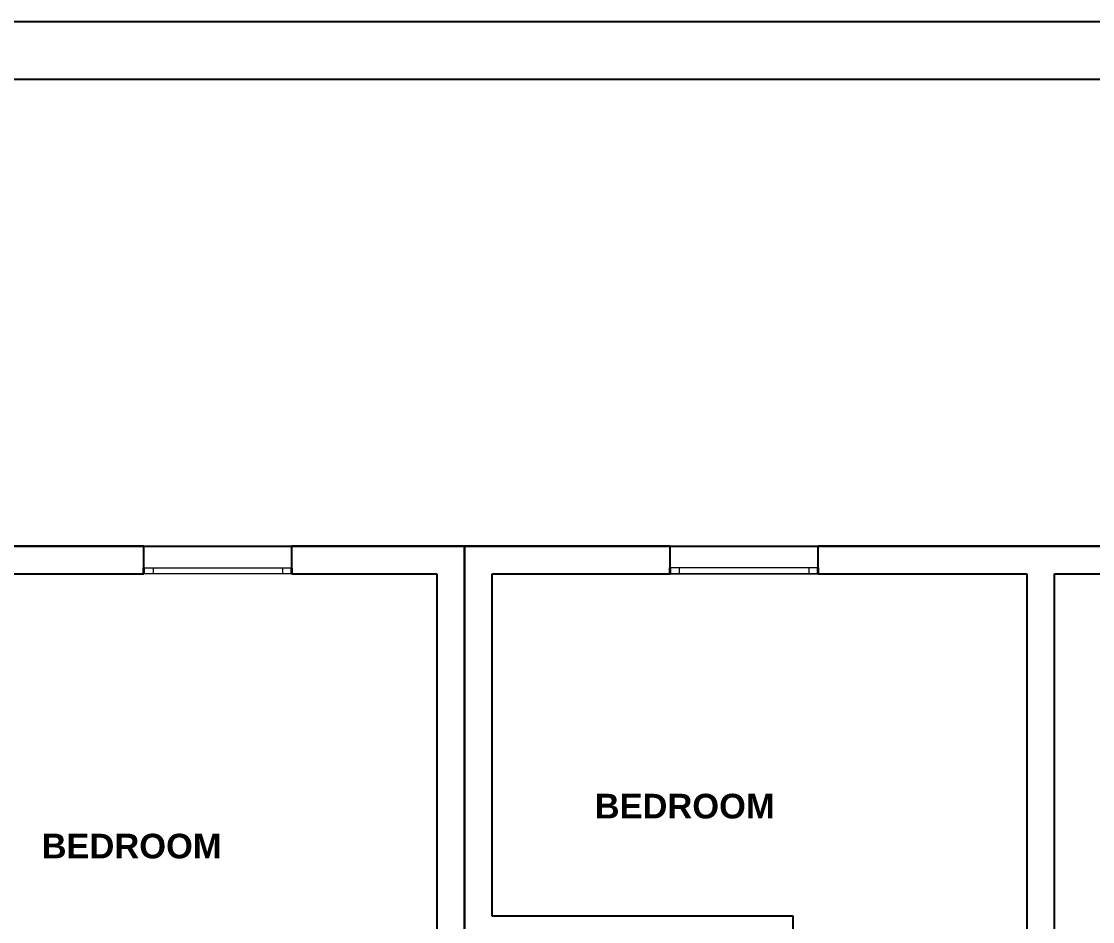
# Model space of a CAD drawing. Header units: inches. Extents: x 23 to 2032867, y 13 to 664695.
# Drawn here: x 450831 to 459518, y 500566 to 507866 of the extents above; entities that cross this region are included whole.
import ezdxf

# ---------------------------------------------------------------- set-up
doc = ezdxf.new("R2010")
doc.units = ezdxf.units.IN
doc.header["$MEASUREMENT"] = 0
doc.linetypes.add('Hidden Line', pattern=[391.222223, 282.222223, -109])
for name, color, linetype, lineweight, true_color in [('Annotation - Text_Pen_No__86', 7, 'Continuous', 20, 0x5555ff), ('ARCHICAD Windows_Pen_No__23', 7, 'Continuous', 20, 0xff6600), ('ARCHICAD Windows_Pen_No__3', 7, 'Continuous', 18, 0xff6600), ('Structural - Bearing_Pen_No__89', 7, 'Continuous', 20, 0x71cebe)]:
    doc.layers.add(name, color=color, linetype=linetype, lineweight=lineweight, true_color=true_color)
doc.layers.add('ARCHICAD Windows_Pen_No__27', color=7, linetype='Continuous', lineweight=35)
doc.layers.add('Structural - Bearing_Pen_No__27', color=7, linetype='Continuous', lineweight=35)
doc.layers.add('LIAB', color=8, linetype='Continuous')
doc.layers.add('PLOTYR', color=15, linetype='Continuous')
doc.styles.add('GENERATED_STYLE_2', font='arialbd.ttf')

msp = doc.modelspace()

# ---------------------------------------------------------------- linework, layer by layer
at = {"layer": 'ARCHICAD Windows_Pen_No__23', "color": 8, "linetype": 'Continuous'}
for p, q in [((451825.399, 503435.357), (451900.399, 503435.357)), ((451900.399, 503435.357), (451900.399, 503385.357)), ((452950.399, 503385.357), (452950.399, 503435.357)), ((452950.399, 503435.357), (453025.399, 503435.357)), ((456167.455, 503435.357), (456092.455, 503435.357)), ((456167.455, 503435.357), (456092.455, 503435.357)), ((456167.455, 503385.357), (456167.455, 503435.357)), ((456167.455, 503385.357), (456167.455, 503435.357)), ((457292.455, 503435.357), (457217.455, 503435.357)), ((457217.455, 503435.357), (457217.455, 503385.357)), ((457292.455, 503435.357), (457217.455, 503435.357)), ((457217.455, 503435.357), (457217.455, 503385.357)), ((451900.399, 503385.357), (451825.399, 503385.357)), ((453025.399, 503385.357), (452950.399, 503385.357)), ((456092.455, 503385.357), (456167.455, 503385.357)), ((456092.455, 503385.357), (456167.455, 503385.357)), ((457217.455, 503385.357), (457292.455, 503385.357)), ((457217.455, 503385.357), (457292.455, 503385.357))]:
    msp.add_line(p, q, dxfattribs=at)
at = {"layer": 'ARCHICAD Windows_Pen_No__27', "color": 8, "linetype": 'Continuous'}
for p, q in [((451825.399, 503385.357), (451825.399, 503435.357)), ((453025.399, 503385.357), (453025.399, 503435.357)), ((456092.455, 503385.357), (456092.455, 503435.357)), ((456092.455, 503385.357), (456092.455, 503435.357)), ((457292.455, 503385.357), (457292.455, 503435.357)), ((457292.455, 503385.357), (457292.455, 503435.357))]:
    msp.add_line(p, q, dxfattribs=at)
at = {"layer": 'ARCHICAD Windows_Pen_No__3', "color": 8, "linetype": 'Continuous'}
for p, q in [((453025.399, 503610.357), (451825.399, 503610.357)), ((457292.455, 503610.357), (456092.455, 503610.357)), ((457292.455, 503610.357), (456092.455, 503610.357)), ((451900.399, 503435.357), (452950.399, 503435.357)), ((457217.455, 503435.357), (456167.455, 503435.357)), ((457217.455, 503435.357), (456167.455, 503435.357)), ((453025.399, 503385.357), (451825.399, 503385.357)), ((452950.399, 503385.357), (451900.399, 503385.357)), ((457292.455, 503385.357), (456092.455, 503385.357)), ((457292.455, 503385.357), (456092.455, 503385.357)), ((456167.455, 503385.357), (457217.455, 503385.357)), ((456167.455, 503385.357), (457217.455, 503385.357))]:
    msp.add_line(p, q, dxfattribs=at)
at = {"layer": 'LIAB', "color": 7, "linetype": 'Continuous', "ltscale": 256.031999}
msp.add_line((435591.451, 507396.875), (473021.565, 507396.875), dxfattribs=at)
at = {"layer": 'PLOTYR', "color": 1, "linetype": 'Continuous', "ltscale": 250}
msp.add_line((434998.417, 507866.297), (473490.987, 507866.297), dxfattribs=at)
at = {"layer": 'Structural - Bearing_Pen_No__27', "color": 8, "linetype": 'Continuous', "lineweight": 25}
for p, q in [((451825.399, 503610.357), (448605.437, 503610.357)), ((451825.399, 503435.357), (451825.399, 503610.357)), ((453025.399, 503435.357), (453025.399, 503610.357)), ((454200.487, 503610.357), (453025.399, 503610.357)), ((454425.487, 503610.357), (454200.487, 503610.357)), ((454650.487, 503610.357), (454425.487, 503610.357)), ((456092.455, 503610.357), (454650.487, 503610.357)), ((456092.455, 503610.357), (454650.487, 503610.357)), ((456092.455, 503435.357), (456092.455, 503610.357)), ((456092.455, 503435.357), (456092.455, 503610.357)), ((457292.455, 503435.357), (457292.455, 503610.357)), ((457292.455, 503435.357), (457292.455, 503610.357)), ((459209.755, 503610.357), (457292.455, 503610.357)), ((460512.417, 503610.357), (457292.455, 503610.357)), ((451825.399, 503385.357), (451825.399, 503435.357)), ((453025.399, 503385.357), (453025.399, 503435.357)), ((456092.455, 503385.357), (456092.455, 503435.357)), ((456092.455, 503385.357), (456092.455, 503435.357)), ((457292.455, 503385.357), (457292.455, 503435.357)), ((457292.455, 503385.357), (457292.455, 503435.357)), ((450522.737, 503385.357), (451825.399, 503385.357)), ((453025.399, 503385.357), (454200.487, 503385.357)), ((454200.487, 503385.357), (454200.487, 498869.599)), ((454425.487, 500609.391), (454425.487, 503385.357)), ((454425.487, 503385.357), (454425.487, 498869.599)), ((454650.487, 500609.391), (454650.487, 503385.357)), ((454650.487, 503385.357), (456092.455, 503385.357)), ((454650.487, 503385.357), (456092.455, 503385.357)), ((457292.455, 503385.357), (458984.755, 503385.357)), ((457292.455, 503385.357), (458984.755, 503385.357)), ((458984.755, 503385.357), (458984.755, 498869.599)), ((459209.755, 498869.599), (459209.755, 503385.357)), ((459209.755, 503385.357), (460512.417, 503385.357)), ((457090.558, 500609.391), (454650.487, 500609.391)), ((457090.558, 500384.391), (457090.558, 500609.391))]:
    msp.add_line(p, q, dxfattribs=at)
at = {"layer": 'Structural - Bearing_Pen_No__89', "color": 8, "linetype": 'Continuous', "lineweight": 25}
for p, q in [((445738.47, 503610.357), (454425.487, 503610.357)), ((454425.487, 503610.357), (454423.47, 490608.728)), ((454425.487, 498644.809), (454425.487, 503610.357)), ((454425.487, 503610.357), (463112.505, 503610.357))]:
    msp.add_line(p, q, dxfattribs=at)

# ---------------------------------------------------------------- texts
at = {"layer": 'Annotation - Text_Pen_No__86', "color": 8, "linetype": 'Hidden Line', "lineweight": 25, "style": 'GENERATED_STYLE_2'}
for p in [(455480.589, 501402.424), (450995.478, 501078.525)]:
    msp.add_text('BEDROOM', height=200, dxfattribs=at).set_placement(p)

doc.saveas('drawing.dxf')
